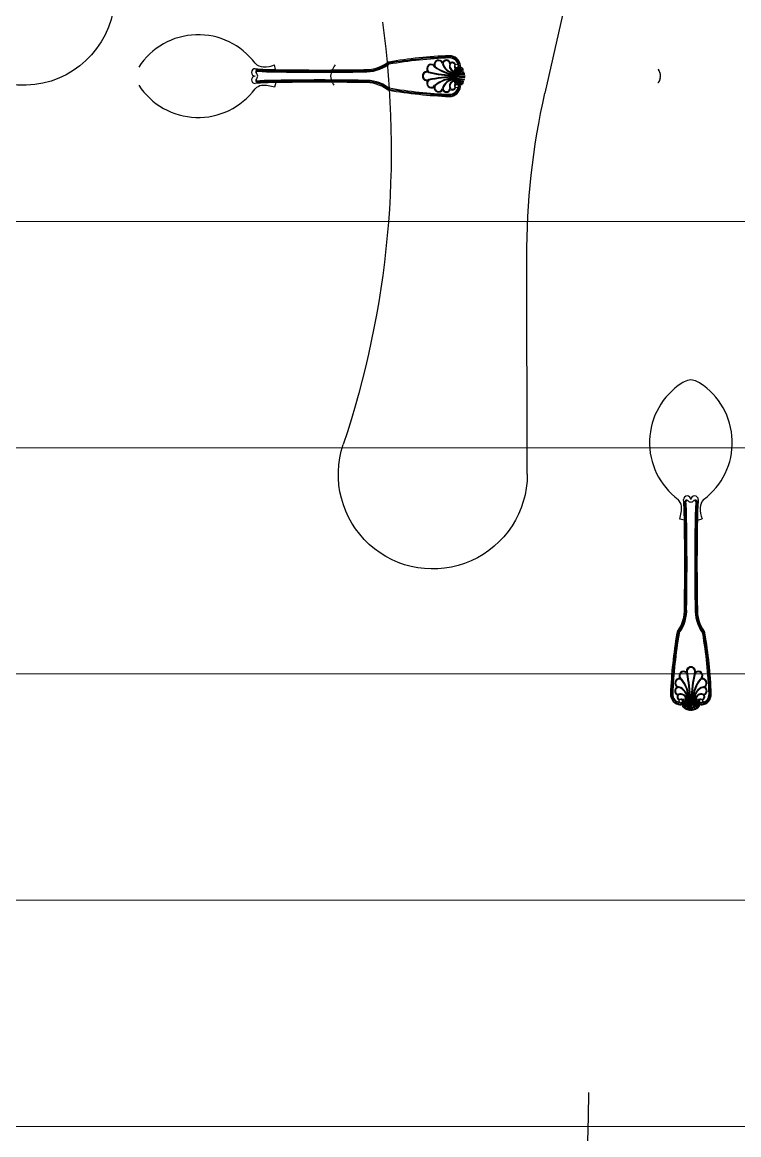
# Model space of a CAD drawing. Header units: millimetres. Extents: x -18512 to 101824, y -95768 to 52898.
# Drawn here: x 32287.6 to 32604.5, y -50856.1 to -50364.4 of the extents above; entities that cross this region are included whole.
import ezdxf

# ---------------------------------------------------------------- set-up
doc = ezdxf.new("R2010")
doc.units = ezdxf.units.MM
doc.header["$LTSCALE"] = 25
for name, color, linetype in [('1547 I-StB-p-00-GA$0$WD-FURNITURE-DETAIL', 126, 'Continuous'), ('WD-FURNITURE-2', 5, 'Continuous'), ('WD-JOINERY-2', 5, 'Continuous')]:
    doc.layers.add(name, color=color, linetype=linetype)
doc.layers.add('wood flooring', color=8, linetype='Continuous', lineweight=13)

# ---------------------------------------------------------------- blocks, each defined once
blk = doc.blocks.new('A$C8985d8ab')
at = {"layer": 'WD-JOINERY-2', "color": 9}
for p, q in [((369.43, 500.46), (202.81, 440.24)), ((36.61, 411.32), (131.48, 423.13))]:
    blk.add_line(p, q, dxfattribs=at)
for centre, radius, start, end in [((90.74, 750.27), 329.67, 277.0987, 289.8724), ((41.77, 369.86), 41.77, 97.0986, 295.744), ((237.72, -36.49), 409.35, 89.278, 115.744), ((275.28, 216.92), 40.41, 102.8076, 268.1986)]:
    blk.add_arc(centre, radius, start, end, dxfattribs=at)

msp = doc.modelspace()

# ---------------------------------------------------------------- hatches: boundary and pattern name
at = {"layer": 'wood flooring'}
h = msp.add_hatch(dxfattribs=at)
h.set_pattern_fill('_USER', color=256, scale=100, pattern_type=0)
h.set_pattern_definition([(360, (338285.01, 171947.46), (-2e-14, 100), [])])
h.paths.add_polyline_path([(33755.49, -49171.88), (31012.89, -49171.88), (31012.89, -49811.47), (31012.89, -62446.88), (32698.09, -62446.88), (32698.09, -63146.88), (33808.09, -63146.88)])

# ---------------------------------------------------------------- linework, layer by layer
at = {"layer": '1547 I-StB-p-00-GA$0$WD-FURNITURE-DETAIL'}
for p, q in [((32399.65, -50385.38), (32399.17, -50383.31)), ((32478.78, -50385.99), (32481.71, -50384.56)), ((32483.39, -50387.49), (32478.68, -50387.8)), ((32478.68, -50388.1), (32483.45, -50388)), ((32478.68, -50388.4), (32483.45, -50388.5)), ((32483.39, -50389.01), (32478.68, -50388.7)), ((32478.69, -50387.49), (32483.28, -50386.97)), ((32478.69, -50389.01), (32483.28, -50389.53)), ((32478.7, -50387.19), (32483.1, -50386.45)), ((32478.7, -50389.31), (32483.1, -50390.05)), ((32478.71, -50386.89), (32482.85, -50385.93)), ((32478.71, -50389.61), (32482.85, -50390.57)), ((32478.73, -50386.58), (32482.54, -50385.43)), ((32478.75, -50386.29), (32482.15, -50384.97)), ((32478.88, -50385.07), (32479.25, -50385.07)), ((32399.67, -50391.12), (32399.2, -50393.19)), ((32478.73, -50389.91), (32482.54, -50391.06)), ((32478.75, -50390.21), (32482.15, -50391.53)), ((32478.78, -50390.51), (32481.71, -50391.94)), ((32580.45, -50584.47), (32578.37, -50584)), ((32586.19, -50584.46), (32588.26, -50583.97)), ((32581.06, -50663.58), (32579.63, -50666.51)), ((32581.36, -50663.55), (32580.04, -50666.95)), ((32581.65, -50663.53), (32580.5, -50667.34)), ((32581.95, -50663.51), (32581, -50667.66)), ((32582.26, -50663.5), (32581.52, -50667.9)), ((32582.56, -50663.49), (32582.04, -50668.08)), ((32582.56, -50668.2), (32582.86, -50663.49)), ((32583.17, -50663.49), (32583.07, -50668.25)), ((32583.47, -50663.49), (32583.56, -50668.25)), ((32584.07, -50668.2), (32583.77, -50663.49)), ((32584.07, -50663.49), (32584.59, -50668.08)), ((32584.38, -50663.5), (32585.12, -50667.9)), ((32584.68, -50663.51), (32585.63, -50667.66)), ((32584.98, -50663.53), (32586.13, -50667.34)), ((32585.28, -50663.55), (32586.6, -50666.95)), ((32585.58, -50663.58), (32587.01, -50666.51)), ((32586.5, -50663.68), (32586.5, -50664.05))]:
    msp.add_line(p, q, dxfattribs=at)
for centre in [(32479.66, -50383.8), (32479.66, -50392.7), (32578.87, -50664.46), (32587.77, -50664.46)]:
    msp.add_circle(centre, 0.781, dxfattribs=at)
for centre, radius, start, end in [((32365.4, -50401.28), 31.32, 36.6069, 147.0554), ((32485.09, -50591.42), 212.37, 92.3287, 99.6075), ((32485.09, -50591.42), 212.37, 92.3287, 99.6075), ((32485.09, -50591.42), 211.87, 92.3287, 99.6075), ((32476.65, -50383.97), 4.74, 4.3291, 92.1871), ((32476.65, -50383.94), 4.22, 4.0194, 92.3201), ((32394.28, -50378.86), 5.28, 225.0243, 270.5301), ((32394.33, -50369.72), 14.43, 269.388, 289.6239), ((32432.75, -50389.03), 8.83, 139.8088, 174.9515), ((32439.5, -50369.35), 17.04, 266.7828, 306.0807), ((32439.5, -50369.35), 16.55, 266.7828, 306.0807), ((32439.5, -50369.35), 16.06, 266.7828, 306.0807), ((32449.92, -50383.65), 1.64, 99.6075, 126.0807), ((32449.92, -50383.65), 1.15, 99.6075, 126.0807), ((32449.92, -50383.65), 0.656, 99.6075, 126.0807), ((32485.09, -50591.42), 211.38, 92.3287, 99.6075), ((32468.47, -50385.03), 2.02, 52.4008, 217.1014), ((32468.47, -50385.03), 1.72, 30.0692, 233.7864), ((32471.71, -50383.16), 2.02, 26.7327, 187.7375), ((32479.3, -50372.74), 14.77, 230.7621, 267.6236), ((32471.71, -50383.16), 1.72, 9.4408, 208.3667), ((32479.31, -50372.72), 14.49, 231.027, 267.5892), ((32478.68, -50381.4), 5.49, 195.7123, 270.2899), ((32475.17, -50382.85), 1.77, 14.7229, 160.476), ((32475.17, -50382.85), 1.46, 0.441, 181.2158), ((32478.69, -50381.39), 5.2, 196.6588, 270.4563), ((32479.02, -50383.75), 2.55, 159.001, 263.9593), ((32476.65, -50383.94), 3.73, 7.7931, 92.3201), ((32479.07, -50383.67), 2.34, 161.025, 262.7237), ((32477.43, -50383.13), 0.616, 127.3656, 158.0771), ((32477.79, -50383.67), 1.57, 20.2859, 125.5944), ((32477.79, -50383.67), 1.26, 14.6867, 125.5944), ((32500.75, -50388.01), 22.07, 171.4617, 180.6145), ((32479.92, -50384.1), 1.17, 123.9169, 301.3825), ((32479.91, -50383.71), 1.03, 185.2135, 290.9162), ((32479.68, -50383.64), 1.19, 300.1422, 359.6733), ((32479.68, -50383.64), 1.7, 300.1422, 11.3169), ((32478.68, -50388.25), 4.77, 50.6522, 57.2798), ((32481.93, -50384.77), 0.302, 317.0286, 137.0286), ((32390.64, -50386.61), 1.64, 90, 270), ((32390.64, -50389.89), 1.64, 90, 270), ((32399.77, -50283.46), 101.92, 264.859, 269.9359), ((32391.65, -50386.34), 0.791, 91.4824, 224.4558), ((32391.65, -50390.16), 0.791, 135.5442, 268.5176), ((32391.68, -50386.66), 0.624, 94.0293, 203.5908), ((32391.68, -50389.83), 0.624, 156.4092, 265.9707), ((32389.94, -50388.23), 1.76, 359.2391, 49.2146), ((32389.94, -50388.27), 1.76, 310.7854, 0.7609), ((32389.94, -50388.27), 1.76, 310.7854, 0.7609), ((32399.77, -50283.46), 102.42, 265.4438, 269.9359), ((32399.77, -50283.46), 102.91, 265.4699, 269.9359), ((32419.13, -49311.8), 1074.74, 268.96086, 271.03914), ((32419.13, -49311.8), 1073.76, 268.96086, 271.03914), ((32419.13, -49311.8), 1074.25, 268.96086, 271.03914), ((32429.9, -50388.25), 5.94, 180, 210.4625), ((32466.58, -50388.25), 2.02, 81.7647, 270), ((32466.58, -50388.25), 2.02, 90, 278.2353), ((32466.58, -50388.25), 1.72, 65.4306, 270), ((32466.58, -50388.25), 1.72, 90, 294.5694), ((32480.34, -50327.9), 60.23, 257.4829, 268.4226), ((32480.34, -50448.61), 60.23, 91.5779, 102.5166), ((32480.37, -50327.57), 60.25, 257.6233, 268.3916), ((32480.37, -50448.93), 60.25, 91.6084, 102.3767), ((32479.3, -50403.76), 14.77, 92.3952, 129.2379), ((32479.31, -50403.78), 14.49, 92.4664, 128.973), ((32478.68, -50395.1), 5.49, 89.9965, 164.2877), ((32500.75, -50388.49), 22.07, 179.3855, 188.5383), ((32482.34, -50385.2), 0.302, 309.7805, 129.7805), ((32568.91, -50385.68), 0.296, 302.6037, 122.6037), ((32569.19, -50386.19), 0.287, 295.6051, 115.6051), ((32569.4, -50386.71), 0.277, 288.8358, 108.8358), ((32569.4, -50389.79), 0.277, 251.1642, 71.1642), ((32569.55, -50387.23), 0.266, 282.3176, 102.3176), ((32569.55, -50389.27), 0.266, 257.6824, 77.6824), ((32569.63, -50387.75), 0.256, 276.0524, 96.0524), ((32569.63, -50388.75), 0.256, 263.9476, 83.9476), ((32569.66, -50388.25), 0.248, 267.6708, 92.3292), ((32365.4, -50375.22), 31.32, 212.9446, 323.3931), ((32394.28, -50397.63), 5.28, 98.9752, 134.9757), ((32399.77, -50493.04), 101.92, 90.0641, 95.141), ((32399.77, -50493.04), 102.42, 90.0641, 94.5562), ((32399.77, -50493.04), 102.91, 90.0641, 94.5301), ((32399.77, -50493.04), 102.91, 90.0641, 94.5301), ((32394.43, -50406.81), 14.43, 70.7128, 93.9014), ((32419.03, -51464.7), 1074.74, 88.95547, 91.03375), ((32419.03, -51464.7), 1074.25, 88.95547, 91.03375), ((32419.03, -51464.7), 1073.76, 88.95547, 91.03375), ((32432.75, -50387.47), 8.83, 205.414, 213.198), ((32439.5, -50407.15), 17.04, 53.9193, 93.2172), ((32439.5, -50407.15), 16.55, 53.9193, 93.2172), ((32439.5, -50407.15), 16.06, 53.9193, 93.2172), ((32449.92, -50392.85), 1.64, 233.9193, 260.3925), ((32449.92, -50392.85), 1.15, 233.9193, 260.3925), ((32449.92, -50392.85), 0.656, 233.9193, 260.3925), ((32485.09, -50185.08), 212.37, 260.3925, 267.6713), ((32485.09, -50185.08), 212.37, 260.3925, 267.6713), ((32485.09, -50185.08), 211.87, 260.3925, 267.6713), ((32485.09, -50185.08), 211.38, 260.3925, 267.6713), ((32468.47, -50391.46), 2.02, 142.8986, 307.5992), ((32468.47, -50391.46), 1.72, 126.2136, 329.9308), ((32471.71, -50393.33), 2.02, 172.2625, 333.2673), ((32471.71, -50393.33), 2.02, 172.2625, 333.2673), ((32471.71, -50393.33), 1.72, 151.6333, 350.5592), ((32471.71, -50393.33), 1.72, 151.6333, 350.5592), ((32475.17, -50393.65), 1.77, 199.524, 345.2771), ((32475.17, -50393.65), 1.77, 199.524, 345.2771), ((32478.69, -50395.11), 5.2, 90.0399, 163.3412), ((32475.17, -50393.65), 1.46, 178.7842, 359.559), ((32475.17, -50393.65), 1.46, 178.7842, 359.559), ((32479.01, -50392.75), 2.54, 95.8006, 201.1079), ((32476.65, -50392.53), 4.74, 267.8129, 355.6709), ((32476.65, -50392.56), 4.22, 267.6799, 355.9806), ((32476.65, -50392.56), 3.73, 267.6799, 352.2069), ((32479, -50392.74), 2.24, 95.8076, 201.9904), ((32477.43, -50393.36), 0.616, 201.9229, 232.6344), ((32477.79, -50392.83), 1.57, 234.4056, 339.7141), ((32477.79, -50392.83), 1.57, 234.4056, 339.7141), ((32477.88, -50392.9), 1.16, 215.5853, 347.9352), ((32477.79, -50392.83), 1.26, 234.4056, 345.3133), ((32479.92, -50392.4), 1.17, 58.6175, 236.0831), ((32479.91, -50392.79), 1.03, 69.0838, 174.7865), ((32479.68, -50392.86), 1.19, 348.2244, 59.8578), ((32479.68, -50392.86), 1.7, 348.6831, 59.8578), ((32478.68, -50388.25), 4.77, 302.7202, 309.3478), ((32481.93, -50391.73), 0.302, 222.9714, 42.9714), ((32482.34, -50391.3), 0.302, 230.2195, 50.2195), ((32568.91, -50390.82), 0.296, 237.3963, 57.3963), ((32569.19, -50390.31), 0.287, 244.3949, 64.3949), ((32596.34, -50550.21), 31.32, 122.9446, 233.3931), ((32584.09, -50531.35), 8.83, 115.414, 123.198), ((32583.32, -50528.49), 5.94, 90, 120.4625), ((32582.54, -50531.35), 8.83, 49.8088, 84.9515), ((32570.29, -50550.21), 31.32, 306.6069, 57.0554), ((32573.93, -50579.08), 5.28, 8.9752, 44.9757), ((32581.68, -50575.44), 1.64, 0, 180), ((32478.52, -50584.57), 101.92, 0.0641, 5.141), ((32581.41, -50576.46), 0.791, 45.5442, 178.5176), ((32478.52, -50584.57), 102.42, 0.0641, 4.5562), ((32581.73, -50576.49), 0.624, 66.4092, 175.9707), ((32478.52, -50584.57), 102.91, 0.0641, 4.5301), ((32478.52, -50584.57), 102.91, 0.0641, 4.5301), ((32583.29, -50574.74), 1.76, 220.7854, 270.7609), ((32583.29, -50574.74), 1.76, 220.7854, 270.7609), ((32584.96, -50575.44), 1.64, 0, 180), ((32583.34, -50574.74), 1.76, 269.2391, 319.2146), ((32584.9, -50576.49), 0.624, 4.0293, 113.5908), ((32585.23, -50576.46), 0.791, 1.4824, 134.4558), ((32688.11, -50584.57), 102.91, 175.4699, 179.9359), ((32688.11, -50584.57), 102.42, 175.4438, 179.9359), ((32688.11, -50584.57), 101.92, 174.859, 179.9359), ((32592.7, -50579.08), 5.28, 135.0243, 180.5301), ((32564.75, -50579.24), 14.43, 340.7128, 3.9014), ((32601.85, -50579.13), 14.43, 179.388, 199.6239), ((31506.86, -50603.83), 1073.76, 358.95547, 1.03375), ((31506.86, -50603.83), 1074.25, 358.95547, 1.03375), ((31506.86, -50603.83), 1074.74, 358.95547, 1.03375), ((33659.77, -50603.93), 1074.74, 178.96086, 181.03914), ((33659.77, -50603.93), 1074.25, 178.96086, 181.03914), ((33659.77, -50603.93), 1073.76, 178.96086, 181.03914), ((32564.42, -50624.3), 16.06, 323.9193, 3.2172), ((32564.42, -50624.3), 16.55, 323.9193, 3.2172), ((32564.42, -50624.3), 17.04, 323.9193, 3.2172), ((32602.22, -50624.3), 17.04, 176.7828, 216.0807), ((32602.22, -50624.3), 16.55, 176.7828, 216.0807), ((32602.22, -50624.3), 16.06, 176.7828, 216.0807), ((32786.49, -50669.9), 212.37, 170.3925, 177.6713), ((32786.49, -50669.9), 212.37, 170.3925, 177.6713), ((32786.49, -50669.9), 211.87, 170.3925, 177.6713), ((32786.49, -50669.9), 211.38, 170.3925, 177.6713), ((32578.72, -50634.73), 1.64, 143.9193, 170.3925), ((32578.72, -50634.73), 1.15, 143.9193, 170.3925), ((32578.72, -50634.73), 0.656, 143.9193, 170.3925), ((32587.92, -50634.73), 0.656, 9.6075, 36.0807), ((32380.15, -50669.9), 211.38, 2.3287, 9.6075), ((32587.92, -50634.73), 1.15, 9.6075, 36.0807), ((32380.15, -50669.9), 211.87, 2.3287, 9.6075), ((32587.92, -50634.73), 1.64, 9.6075, 36.0807), ((32380.15, -50669.9), 212.37, 2.3287, 9.6075), ((32380.15, -50669.9), 212.37, 2.3287, 9.6075), ((32583.32, -50651.38), 2.02, 351.7647, 180), ((32583.32, -50651.38), 2.02, 0, 188.2353), ((32583.32, -50651.38), 1.72, 335.4306, 180), ((32583.32, -50651.38), 1.72, 0, 204.5694), ((32578.23, -50656.51), 2.02, 82.2625, 243.2673), ((32578.23, -50656.51), 2.02, 82.2625, 243.2673), ((32578.23, -50656.51), 1.72, 61.6333, 260.5592), ((32578.23, -50656.51), 1.72, 61.6333, 260.5592), ((32580.1, -50653.28), 2.02, 52.8986, 217.5992), ((32580.1, -50653.28), 1.72, 36.2136, 239.9308), ((32567.78, -50664.11), 14.49, 2.4664, 38.973), ((32567.8, -50664.1), 14.77, 2.3952, 39.2379), ((32522.64, -50665.18), 60.25, 1.6084, 12.3767), ((32522.96, -50665.14), 60.23, 1.5779, 12.5166), ((32643.67, -50665.14), 60.23, 167.4829, 178.4226), ((32644, -50665.18), 60.25, 167.6233, 178.3916), ((32598.83, -50664.1), 14.77, 140.7621, 177.6236), ((32598.85, -50664.11), 14.49, 141.027, 177.5892), ((32586.53, -50653.28), 1.72, 300.0692, 143.7864), ((32586.53, -50653.28), 2.02, 322.4008, 127.1014), ((32588.4, -50656.51), 1.72, 279.4408, 118.3667), ((32588.4, -50656.51), 2.02, 296.7327, 97.7375), ((32577.91, -50659.97), 1.77, 109.524, 255.2771), ((32577.91, -50659.97), 1.77, 109.524, 255.2771), ((32577.91, -50659.97), 1.46, 88.7842, 269.559), ((32577.91, -50659.97), 1.46, 88.7842, 269.559), ((32576.46, -50663.49), 5.49, 359.9965, 74.2877), ((32576.46, -50663.49), 5.2, 0.0399, 73.3412), ((32590.17, -50663.49), 5.49, 105.7123, 180.2899), ((32590.18, -50663.49), 5.2, 106.6588, 180.4563), ((32588.72, -50659.97), 1.46, 270.441, 91.2158), ((32588.72, -50659.97), 1.77, 284.7229, 70.476), ((32579.03, -50661.45), 4.74, 177.8129, 265.6709), ((32579.01, -50661.46), 4.22, 177.6799, 265.9806), ((32579.01, -50661.46), 3.73, 177.6799, 262.2069), ((32578.74, -50662.59), 1.57, 144.4056, 249.7141), ((32578.74, -50662.59), 1.57, 144.4056, 249.7141), ((32578.74, -50662.59), 1.26, 144.4056, 255.3133), ((32578.66, -50662.68), 1.16, 125.5853, 257.9352), ((32578.2, -50662.23), 0.616, 111.9229, 142.6344), ((32578.82, -50663.81), 2.54, 5.8006, 111.1079), ((32578.82, -50663.8), 2.24, 5.8076, 111.9904), ((32579.17, -50664.72), 1.17, 328.6175, 146.0831), ((32578.71, -50664.48), 1.19, 258.2244, 329.8578), ((32578.77, -50664.71), 1.03, 339.0838, 84.7865), ((32583.08, -50685.55), 22.07, 89.3855, 98.5383), ((32583.55, -50685.55), 22.07, 81.4617, 90.6145), ((32587.82, -50663.82), 2.55, 69.001, 173.9593), ((32587.9, -50663.87), 2.34, 71.025, 172.7237), ((32587.46, -50664.72), 1.17, 33.9169, 211.3825), ((32587.86, -50664.71), 1.03, 95.2135, 200.9162), ((32587.93, -50664.48), 1.19, 210.1422, 269.6733), ((32587.63, -50661.46), 4.22, 274.0194, 2.3201), ((32587.6, -50661.45), 4.74, 274.3291, 2.1871), ((32587.63, -50661.46), 3.73, 277.7931, 2.3201), ((32587.89, -50662.59), 1.26, 284.6867, 35.5944), ((32587.89, -50662.59), 1.57, 290.2859, 35.5944), ((32588.43, -50662.23), 0.616, 37.3656, 68.0771), ((32578.71, -50664.48), 1.7, 258.6831, 329.8578), ((32583.32, -50663.49), 4.77, 212.7202, 219.3478), ((32579.83, -50666.73), 0.302, 132.9714, 312.9714), ((32580.27, -50667.14), 0.302, 140.2195, 320.2195), ((32580.75, -50667.5), 0.296, 147.3963, 327.3963), ((32581.26, -50667.78), 0.287, 154.3949, 334.3949), ((32581.78, -50667.99), 0.277, 161.1642, 341.1642), ((32582.3, -50668.14), 0.266, 167.6824, 347.6824), ((32582.81, -50668.22), 0.256, 173.9476, 353.9476), ((32583.32, -50668.25), 0.248, 177.6708, 2.3292), ((32583.82, -50668.22), 0.256, 186.0524, 6.0524), ((32584.33, -50668.14), 0.266, 192.3176, 12.3176), ((32584.85, -50667.99), 0.277, 198.8358, 18.8358), ((32585.37, -50667.78), 0.287, 205.6051, 25.6051), ((32585.88, -50667.5), 0.296, 212.6037, 32.6037), ((32586.36, -50667.14), 0.302, 219.7805, 39.7805), ((32587.93, -50664.48), 1.7, 210.1422, 281.3169), ((32586.8, -50666.73), 0.302, 227.0286, 47.0286), ((32583.32, -50663.49), 4.77, 320.6522, 327.2798), ((43056.58, -51022.75), 10520.2, 178.990587, 182.762769)]:
    msp.add_arc(centre, radius, start, end, dxfattribs=at)

# ---------------------------------------------------------------- block references
at = {"layer": 'WD-FURNITURE-2', "xscale": -1, "rotation": 277.2160103929933}
msp.add_blockref('A$C8985d8ab', (32107.48, -50652.23), dxfattribs=at)

doc.saveas('drawing.dxf')
